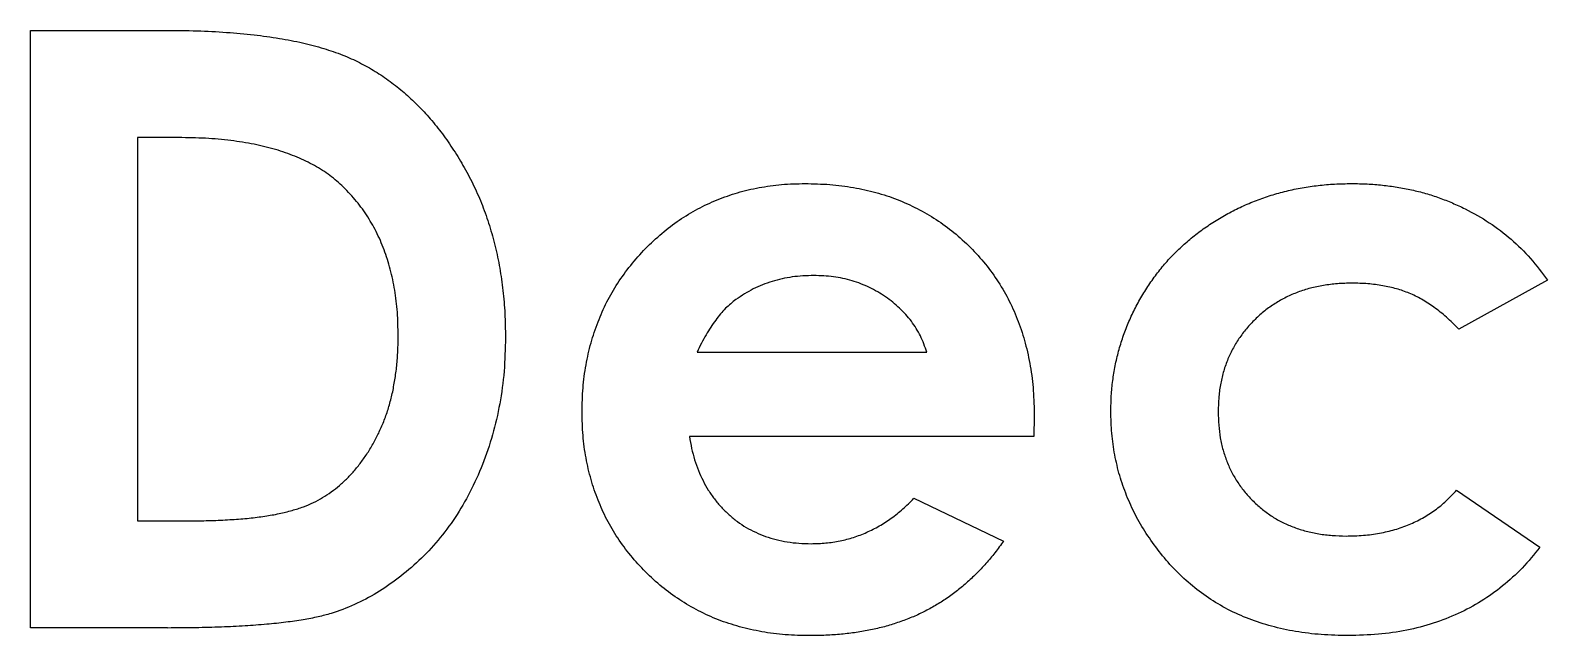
# Model space of a CAD drawing. Extents: x 27 to 155, y 115 to 287.
# Drawn here: x 118.04 to 126.1, y 251.35 to 254.57 of the extents above; entities that cross this region are included whole.
import ezdxf

# ---------------------------------------------------------------- set-up
doc = ezdxf.new("R2010")
doc.units = 0
doc.layers.get('0').update_dxf_attribs({"linetype": 'CONTINUOUS'})

msp = doc.modelspace()

# ---------------------------------------------------------------- linework, layer by layer
at = {"color": 3}
for points in [[(118.039752, 254.568007), (118.757813, 254.568007)], [(118.039752, 251.393007), (118.039752, 254.568007)], [(118.827138, 253.998136), (118.609621, 253.998136), (118.609621, 251.962879)], [(126.099364, 253.240002), (125.62744, 252.980507)], [(121.581096, 252.858393), (122.802252, 252.858393)], [(123.372121, 252.518123), (123.370145, 252.410636)], [(123.370213, 252.410636), (121.540391, 252.410636)], [(125.615994, 252.125699), (126.058662, 251.821683)], [(122.732286, 252.081813), (123.209304, 251.854757)], [(118.609621, 251.962879), (118.907278, 251.962879)], [(118.768625, 251.393007), (118.039752, 251.393007)]]:
    msp.add_lwpolyline(points, dxfattribs=at)
for points in [[(118.757813, 254.568007), (118.813794, 254.567725), (118.869776, 254.567161), (118.925724, 254.565467)], [(118.925724, 254.565467), (118.977921, 254.563774), (119.03009, 254.56098), (119.082182, 254.557198)], [(119.082182, 254.557198), (119.130815, 254.553671), (119.17938, 254.549296), (119.227831, 254.543849)], [(119.227831, 254.543849), (119.272914, 254.538769), (119.317897, 254.532758), (119.362666, 254.525392)], [(119.362666, 254.525392), (119.404028, 254.51859), (119.445213, 254.51066), (119.486053, 254.501234)], [(119.486053, 254.501234), (119.523691, 254.492541), (119.561037, 254.482607), (119.597994, 254.471341)], [(119.597994, 254.471341), (119.632123, 254.460955), (119.665919, 254.44944), (119.69912, 254.436359)], [(119.69912, 254.436359), (119.729594, 254.424365), (119.759569, 254.411044), (119.788799, 254.396292)], [(119.788799, 254.396292), (119.817021, 254.38204), (119.844543, 254.36643), (119.871482, 254.349861)], [(119.871482, 254.349861), (119.898434, 254.333266), (119.924805, 254.31574), (119.950349, 254.297071)], [(119.950349, 254.297071), (119.976172, 254.278191), (120.001151, 254.258167), (120.025397, 254.237285)], [(120.025397, 254.237285), (120.04995, 254.216119), (120.07377, 254.194108), (120.09663, 254.171141)], [(120.09663, 254.171141), (120.120026, 254.147632), (120.142429, 254.123155), (120.16405, 254.098)], [(120.16405, 254.098), (120.186374, 254.072036), (120.207862, 254.045338), (120.228287, 254.01786)], [(118.970879, 253.994337), (118.923026, 253.996877), (118.875082, 253.997526), (118.827141, 253.998147)], [(119.105079, 253.982258), (119.060491, 253.987818), (119.015724, 253.991938), (118.970879, 253.994337)], [(119.228466, 253.962531), (119.187629, 253.970743), (119.14643, 253.977093), (119.105079, 253.982258)], [(119.342315, 253.934534), (119.304785, 253.945513), (119.266784, 253.954826), (119.228466, 253.962531)], [(120.228287, 254.01786), (120.249199, 253.989723), (120.268994, 253.960775), (120.288073, 253.931362)], [(119.445349, 253.898918), (119.411705, 253.912634), (119.377212, 253.924318), (119.342315, 253.934534)], [(119.538208, 253.855032), (119.507993, 253.87126), (119.477048, 253.885992), (119.445349, 253.898918)], [(120.288073, 253.931362), (120.3078, 253.900941), (120.326774, 253.870027), (120.344678, 253.838502)], [(119.621526, 253.803515), (119.595166, 253.822735), (119.567026, 253.839561), (119.538208, 253.855032)], [(119.694031, 253.743729), (119.670409, 253.764388), (119.646802, 253.785067), (119.621526, 253.803515)], [(120.344678, 253.838502), (120.362994, 253.806261), (120.380193, 253.773377), (120.396195, 253.739922)], [(119.763977, 253.669313), (119.741908, 253.695221), (119.717964, 253.719472), (119.694015, 253.743729)], [(120.396195, 253.739922), (120.412253, 253.706338), (120.427121, 253.672178), (120.440718, 253.637521)], [(121.7967, 253.705567), (121.834114, 253.716518), (121.872189, 253.725125), (121.910548, 253.732294)], [(121.910548, 253.732294), (121.950144, 253.739688), (121.990042, 253.745502), (122.03012, 253.748832)], [(122.03012, 253.748832), (122.071545, 253.752275), (122.113161, 253.753094), (122.154778, 253.753912)], [(122.154783, 253.753904), (122.198714, 253.753057), (122.242648, 253.75221), (122.28644, 253.748824)], [(122.28644, 253.748824), (122.32863, 253.745663), (122.370692, 253.7403), (122.412371, 253.732934)], [(122.412371, 253.732934), (122.452398, 253.725851), (122.49207, 253.716876), (122.531307, 253.706208)], [(124.711584, 253.713842), (124.739186, 253.720615), (124.766939, 253.726711), (124.794902, 253.73165)], [(124.794902, 253.73165), (124.823152, 253.736646), (124.851606, 253.740484), (124.880127, 253.743729)], [(124.880127, 253.743729), (124.90932, 253.74706), (124.938581, 253.749769), (124.967898, 253.751349)], [(124.967898, 253.751349), (124.997752, 253.753043), (125.027665, 253.753325), (125.057577, 253.753889)], [(125.057569, 253.753904), (125.085368, 253.753621), (125.113138, 253.753339), (125.140887, 253.751928)], [(125.140887, 253.751928), (125.167867, 253.750799), (125.194811, 253.748541), (125.221661, 253.745578)], [(125.221661, 253.745578), (125.247823, 253.742699), (125.273915, 253.739059), (125.299891, 253.734769)], [(125.299891, 253.734769), (125.325657, 253.730507), (125.351317, 253.725653), (125.37685, 253.72015)], [(125.37685, 253.72015), (125.401826, 253.714759), (125.426704, 253.708776), (125.451263, 253.701721)], [(119.825033, 253.587268), (119.806266, 253.615787), (119.786073, 253.643377), (119.763977, 253.669313)], [(120.440718, 253.637521), (120.454519, 253.602373), (120.466993, 253.566714), (120.478242, 253.530671)], [(121.584906, 253.619069), (121.618606, 253.636934), (121.653269, 253.652944), (121.688578, 253.667405)], [(121.688578, 253.667405), (121.723971, 253.681911), (121.760017, 253.694837), (121.7967, 253.705567)], [(122.531307, 253.706208), (122.569633, 253.695794), (122.607538, 253.683743), (122.644518, 253.669319)], [(122.644518, 253.669319), (122.680758, 253.655179), (122.716109, 253.638788), (122.750732, 253.620983)], [(124.474986, 253.631789), (124.500273, 253.643445), (124.525947, 253.654254), (124.551942, 253.664227)], [(124.551942, 253.664227), (124.577935, 253.67419), (124.60423, 253.683334), (124.630809, 253.691575)], [(124.630809, 253.691575), (124.657479, 253.699844), (124.684451, 253.707182), (124.711584, 253.713842)], [(125.451263, 253.701721), (125.475478, 253.69475), (125.499419, 253.686763), (125.523134, 253.678183)], [(125.523134, 253.678183), (125.546699, 253.66966), (125.570031, 253.660573), (125.593097, 253.650836)], [(125.593097, 253.650836), (125.61607, 253.641128), (125.638791, 253.63077), (125.661149, 253.61967)], [(119.876553, 253.498862), (119.861116, 253.529274), (119.843798, 253.558736), (119.825033, 253.587268)], [(121.394736, 253.48932), (121.42433, 253.514325), (121.454997, 253.538052), (121.486961, 253.559918)], [(121.486961, 253.559918), (121.518449, 253.581452), (121.551198, 253.601196), (121.584906, 253.619069)], [(122.750732, 253.620983), (122.785141, 253.603287), (122.818833, 253.584206), (122.851223, 253.563104)], [(122.851223, 253.563104), (122.883876, 253.541825), (122.915206, 253.518513), (122.945353, 253.493779)], [(124.329337, 253.552287), (124.352705, 253.566934), (124.376406, 253.581009), (124.40057, 253.594265)], [(124.40057, 253.594265), (124.424925, 253.607614), (124.449758, 253.620144), (124.474986, 253.631789)], [(125.661149, 253.61967), (125.705241, 253.597798), (125.747961, 253.573115), (125.78899, 253.545894)], [(119.918528, 253.402822), (119.906251, 253.435557), (119.892366, 253.467708), (119.876553, 253.498862)], [(120.478242, 253.530671), (120.489644, 253.494135), (120.499748, 253.457201), (120.50877, 253.420004)], [(121.307603, 253.408548), (121.335317, 253.436855), (121.364465, 253.463748), (121.394736, 253.48932)], [(122.945353, 253.493779), (122.975895, 253.468718), (123.005223, 253.442223), (123.033124, 253.414277)], [(124.198953, 253.457519), (124.219414, 253.474735), (124.240304, 253.491423), (124.26192, 253.507131)], [(124.26192, 253.507131), (124.283792, 253.52302), (124.306406, 253.537925), (124.329337, 253.552287)], [(125.78899, 253.545894), (125.829368, 253.519112), (125.868105, 253.489854), (125.904744, 253.458123)], [(119.951602, 253.299153), (119.942345, 253.334228), (119.931282, 253.36884), (119.918528, 253.402822)], [(120.50877, 253.420004), (120.518027, 253.38189), (120.526099, 253.343499), (120.532929, 253.304885)], [(121.228736, 253.319504), (121.253544, 253.350453), (121.279858, 253.380207), (121.307603, 253.408548)], [(123.033124, 253.414277), (123.061149, 253.386224), (123.087706, 253.356712), (123.112626, 253.325871)], [(124.084469, 253.348124), (124.102193, 253.367682), (124.120687, 253.386541), (124.139805, 253.40473)], [(124.139805, 253.40473), (124.158939, 253.422961), (124.178729, 253.440493), (124.198953, 253.457519)], [(125.904744, 253.458123), (125.941382, 253.426393), (125.97592, 253.392179), (126.00778, 253.355725)], [(121.160046, 253.224737), (121.181354, 253.257441), (121.204324, 253.28905), (121.228736, 253.319504)], [(123.112626, 253.325871), (123.137151, 253.29551), (123.16009, 253.263861), (123.181316, 253.231104)], [(124.033588, 253.287703), (124.049844, 253.308419), (124.066777, 253.328617), (124.084469, 253.348124)], [(126.00778, 253.355725), (126.040151, 253.31868), (126.069759, 253.279324), (126.099367, 253.239968)], [(119.975139, 253.188485), (119.968958, 253.225716), (119.961254, 253.262684), (119.951602, 253.299153)], [(120.532929, 253.304885), (120.539899, 253.265439), (120.545572, 253.225759), (120.550116, 253.185948)], [(121.979879, 253.233638), (121.945552, 253.223111), (121.911861, 253.210411), (121.880026, 253.194206)], [(122.086731, 253.257796), (122.050601, 253.252886), (122.014909, 253.244363), (121.979879, 253.233638)], [(122.201215, 253.265445), (122.162892, 253.264316), (122.124572, 253.262905), (122.086731, 253.257796)], [(122.306156, 253.258457), (122.271389, 253.262888), (122.236301, 253.264158), (122.201215, 253.265456)], [(122.404739, 253.237459), (122.372501, 253.247111), (122.339475, 253.254223), (122.306156, 253.258457)], [(122.496961, 253.20184), (122.467223, 253.216121), (122.436359, 253.228002), (122.404739, 253.237459)], [(123.986524, 253.223467), (124.00151, 253.245367), (124.017205, 253.266811), (124.033588, 253.287703)], [(119.989137, 253.070821), (119.986315, 253.110214), (119.981602, 253.149494), (119.975139, 253.188485)], [(120.550116, 253.185948), (120.554773, 253.145145), (120.558272, 253.104203), (120.560276, 253.063199)], [(121.102171, 253.124884), (121.119612, 253.159182), (121.139032, 253.19249), (121.160046, 253.224737)], [(121.880026, 253.194206), (121.848036, 253.177922), (121.817917, 253.158079), (121.787801, 253.138236)], [(122.582189, 253.152231), (122.555181, 253.170999), (122.526625, 253.187605), (122.496961, 253.20184)], [(123.181316, 253.231104), (123.202596, 253.19825), (123.222182, 253.164282), (123.239829, 253.12934)], [(123.905114, 253.084814), (123.917137, 253.108718), (123.929752, 253.132326), (123.943274, 253.155412)], [(123.943274, 253.155412), (123.956849, 253.17861), (123.971327, 253.201281), (123.986524, 253.223467)], [(124.772632, 253.177041), (124.751409, 253.168998), (124.730629, 253.159798), (124.710303, 253.149694)], [(124.838779, 253.198039), (124.81637, 253.192225), (124.794275, 253.185254), (124.772632, 253.177041)], [(124.908742, 253.212658), (124.885204, 253.208791), (124.861845, 253.204022), (124.838779, 253.198039)], [(124.982518, 253.221548), (124.957823, 253.219572), (124.933199, 253.216665), (124.908742, 253.212658)], [(125.060112, 253.224737), (125.034232, 253.224172), (125.00833, 253.223608), (124.982518, 253.221548)], [(125.144702, 253.221576), (125.116593, 253.223834), (125.088345, 253.224116), (125.060112, 253.224765)], [(125.223569, 253.211388), (125.197435, 253.216016), (125.171121, 253.219516), (125.144702, 253.221576)], [(125.296713, 253.19485), (125.272667, 253.201708), (125.248207, 253.207042), (125.223569, 253.211388)], [(125.36413, 253.171312), (125.342117, 253.180428), (125.319604, 253.18833), (125.296713, 253.19485)], [(125.429639, 253.139511), (125.408529, 253.151478), (125.386581, 253.162033), (125.36413, 253.171312)], [(121.055105, 253.01867), (121.069018, 253.054833), (121.0846, 253.09036), (121.102171, 253.124884)], [(121.733104, 253.091175), (121.713744, 253.072097), (121.6965, 253.050823), (121.680314, 253.028844)], [(121.787801, 253.138239), (121.769005, 253.12314), (121.750221, 253.108018), (121.733104, 253.091175)], [(122.657238, 253.091175), (122.633729, 253.11333), (122.608693, 253.133819), (122.582189, 253.152231)], [(122.719567, 253.022485), (122.70094, 253.04718), (122.679779, 253.069944), (122.657238, 253.091175)], [(123.239829, 253.12934), (123.257694, 253.093989), (123.273563, 253.057642), (123.28753, 253.020583)], [(123.871403, 253.012308), (123.881789, 253.036862), (123.893134, 253.060992), (123.905114, 253.084814)], [(124.596457, 253.077823), (124.578705, 253.063712), (124.561738, 253.048582), (124.545575, 253.032668)], [(124.651155, 253.11662), (124.632218, 253.104711), (124.613958, 253.091757), (124.596457, 253.077823)], [(124.710303, 253.149694), (124.690068, 253.139619), (124.670278, 253.128668), (124.651155, 253.11662)], [(125.495149, 253.096899), (125.474039, 253.112195), (125.452305, 253.12667), (125.429639, 253.139511)], [(125.561296, 253.044109), (125.540186, 253.06282), (125.518023, 253.080335), (125.495149, 253.096899)], [(119.993596, 252.946164), (119.99275, 252.987758), (119.992185, 253.029352), (119.989137, 253.070821)], [(120.560276, 253.063199), (120.562251, 253.02084), (120.562816, 252.978416), (120.563465, 252.935995)], [(121.018215, 252.907367), (121.02877, 252.945012), (121.041075, 252.982167), (121.055105, 253.01867)], [(121.680314, 253.028844), (121.661942, 253.003867), (121.644895, 252.978013), (121.629432, 252.951249)], [(122.767271, 252.944253), (122.75395, 252.971742), (122.737982, 252.998076), (122.719567, 253.022485)], [(123.28753, 253.020583), (123.301754, 252.982858), (123.313975, 252.944397), (123.32442, 252.905462)], [(123.843407, 252.93853), (123.851873, 252.96345), (123.861158, 252.988079), (123.871403, 253.012308)], [(124.545575, 253.032668), (124.529545, 253.016863), (124.51428, 253.000291), (124.499782, 252.983056)], [(125.62744, 252.980507), (125.605822, 253.002182), (125.584179, 253.023831), (125.561296, 253.044109)], [(119.991691, 252.864878), (119.99282, 252.892), (119.993102, 252.919147), (119.993667, 252.946291)], [(120.563468, 252.935987), (120.562057, 252.876125), (120.560646, 252.816265), (120.555848, 252.756629)], [(121.629432, 252.951249), (121.611991, 252.921057), (121.596542, 252.889725), (121.581096, 252.858393)], [(122.802249, 252.858393), (122.791497, 252.887414), (122.780744, 252.916432), (122.767271, 252.944253)], [(123.820518, 252.863481), (123.827405, 252.888712), (123.834996, 252.913759), (123.843407, 252.93853)], [(124.459712, 252.930266), (124.447435, 252.912063), (124.436344, 252.893064), (124.426004, 252.873661)], [(124.499782, 252.983056), (124.485558, 252.966151), (124.47204, 252.948594), (124.459712, 252.930266)], [(119.985962, 252.786014), (119.988784, 252.812232), (119.990562, 252.838541), (119.991691, 252.864878)], [(120.991489, 252.790975), (120.998573, 252.83017), (121.007463, 252.869024), (121.018215, 252.907367)], [(123.32442, 252.905462), (123.335201, 252.865203), (123.344062, 252.824436), (123.351146, 252.783347)], [(123.802061, 252.785887), (123.807254, 252.811964), (123.813519, 252.837824), (123.820518, 252.863481)], [(124.426004, 252.873661), (124.415731, 252.854385), (124.406248, 252.834714), (124.398007, 252.814513)], [(119.975774, 252.710963), (119.979753, 252.735911), (119.983281, 252.760907), (119.985962, 252.786014)], [(120.555848, 252.756629), (120.551191, 252.698869), (120.543374, 252.641321), (120.53296, 252.584267)], [(120.9756, 252.668223), (120.978761, 252.709354), (120.984151, 252.750347), (120.991489, 252.790975)], [(123.351146, 252.783347), (123.358484, 252.740587), (123.363874, 252.697478), (123.367035, 252.654236)], [(123.789333, 252.70702), (123.792719, 252.733436), (123.79684, 252.75977), (123.802061, 252.785887)], [(124.376389, 252.750911), (124.370236, 252.729124), (124.365128, 252.707045), (124.361121, 252.684764)], [(124.398007, 252.814513), (124.389569, 252.793769), (124.382457, 252.772479), (124.376389, 252.750911)], [(119.962425, 252.639092), (119.967674, 252.662883), (119.971936, 252.686895), (119.975774, 252.710963)], [(123.781713, 252.626883), (123.783406, 252.653666), (123.785918, 252.680392), (123.789333, 252.70702)], [(124.361121, 252.684764), (124.356972, 252.661622), (124.354037, 252.638242), (124.352202, 252.614804)], [(119.944617, 252.570402), (119.951333, 252.593093), (119.957345, 252.615995), (119.962425, 252.639092)], [(120.97052, 252.540382), (120.971366, 252.583045), (120.972213, 252.625709), (120.9756, 252.668223)], [(123.367035, 252.654236), (123.370365, 252.608962), (123.37124, 252.563544), (123.372115, 252.518129)], [(123.779173, 252.544835), (123.779737, 252.572211), (123.780019, 252.599572), (123.781713, 252.626883)], [(124.352202, 252.614804), (124.350227, 252.590476), (124.349662, 252.566067), (124.349013, 252.54166)], [(119.922998, 252.50553), (119.931013, 252.526866), (119.938154, 252.548538), (119.944617, 252.570402)], [(120.53296, 252.584267), (120.522828, 252.528785), (120.510213, 252.473772), (120.494798, 252.41954)], [(120.975605, 252.415719), (120.972303, 252.457169), (120.9714, 252.498774), (120.970525, 252.540376)], [(123.784273, 252.427191), (123.780942, 252.46629), (123.780067, 252.505573), (123.779193, 252.544855)], [(124.349044, 252.541655), (124.349609, 252.517892), (124.350455, 252.49412), (124.352233, 252.470422)], [(119.867666, 252.384686), (119.878052, 252.403877), (119.887788, 252.423387), (119.896921, 252.443199)], [(119.896921, 252.443199), (119.906347, 252.46366), (119.915096, 252.48444), (119.922998, 252.50553)], [(123.800162, 252.313345), (123.793078, 252.351039), (123.787518, 252.389029), (123.784273, 252.427191)], [(124.352233, 252.470422), (124.353927, 252.447844), (124.356693, 252.425334), (124.360503, 252.403005)], [(119.835227, 252.329353), (119.846714, 252.347387), (119.857495, 252.365878), (119.867666, 252.384686)], [(120.494798, 252.41954), (120.479614, 252.366129), (120.461741, 252.313478), (120.441373, 252.261809)], [(120.991495, 252.296147), (120.984213, 252.335714), (120.978766, 252.375643), (120.975605, 252.415719)], [(121.540391, 252.410636), (121.544117, 252.389385), (121.547842, 252.368113), (121.55247, 252.347034)], [(121.55247, 252.347034), (121.55693, 252.326686), (121.562235, 252.306518), (121.56836, 252.286613)], [(124.360503, 252.403005), (124.364256, 252.381132), (124.369026, 252.359446), (124.375122, 252.33813)], [(119.763359, 252.232043), (119.776229, 252.247057), (119.788477, 252.262574), (119.800246, 252.278471)], [(119.800246, 252.278471), (119.812494, 252.295038), (119.824178, 252.311982), (119.835227, 252.329353)], [(121.018221, 252.181663), (121.007497, 252.219363), (120.998607, 252.257584), (120.991495, 252.296147)], [(121.56836, 252.286613), (121.574343, 252.267253), (121.581116, 252.248152), (121.588708, 252.22937)], [(123.826239, 252.202678), (123.815656, 252.239064), (123.807161, 252.276061), (123.800162, 252.313345)], [(124.375122, 252.33813), (124.381048, 252.317443), (124.38816, 252.297095), (124.396119, 252.277071)], [(124.396119, 252.277071), (124.403908, 252.2574), (124.412488, 252.238006), (124.422196, 252.219193)], [(119.681947, 252.15063), (119.696481, 252.162963), (119.710454, 252.175945), (119.723924, 252.189427)], [(119.723924, 252.189427), (119.737612, 252.203115), (119.750764, 252.217339), (119.763359, 252.232043)], [(120.441373, 252.261809), (120.421561, 252.211553), (120.399401, 252.162224), (120.374591, 252.114252)], [(121.588708, 252.22937), (121.596046, 252.211251), (121.604117, 252.193421), (121.612866, 252.175945)], [(123.863128, 252.096463), (123.849215, 252.131301), (123.836712, 252.166691), (123.826239, 252.202678)], [(124.422196, 252.219193), (124.431764, 252.200595), (124.442432, 252.182575), (124.453997, 252.165134)], [(119.592271, 252.085759), (119.60799, 252.095213), (119.623202, 252.105514), (119.638061, 252.116287)], [(119.638061, 252.116287), (119.653104, 252.127209), (119.667788, 252.13861), (119.681947, 252.15063)], [(120.374591, 252.114252), (120.350743, 252.068145), (120.324451, 252.023291), (120.295724, 251.980052)], [(121.05511, 252.072903), (121.040999, 252.108503), (121.028722, 252.144833), (121.018221, 252.181663)], [(121.612866, 252.175945), (121.621474, 252.158815), (121.630759, 252.142003), (121.640862, 252.125699)], [(121.640862, 252.125699), (121.65091, 252.109499), (121.661747, 252.093791), (121.673298, 252.078635)], [(124.453997, 252.165134), (124.465794, 252.147297), (124.47855, 252.130096), (124.492156, 252.113617)], [(124.492156, 252.113617), (124.505929, 252.096966), (124.520593, 252.081031), (124.536042, 252.065913)], [(125.560658, 252.068472), (125.57999, 252.086619), (125.597996, 252.106169), (125.615994, 252.125713)], [(119.430086, 252.017715), (119.450434, 252.023416), (119.470695, 252.029483), (119.490507, 252.036793)], [(119.490507, 252.036793), (119.508682, 252.04351), (119.526485, 252.051243), (119.543932, 252.059681)], [(119.543932, 252.059681), (119.560413, 252.067668), (119.57659, 252.076304), (119.592271, 252.085759)], [(121.102176, 251.96987), (121.084763, 252.003395), (121.069038, 252.037792), (121.05511, 252.072903)], [(121.673298, 252.078635), (121.684898, 252.063423), (121.697202, 252.048785), (121.710188, 252.03475)], [(121.710188, 252.03475), (121.723113, 252.02078), (121.736716, 252.007402), (121.750892, 251.99468)], [(122.612717, 251.976268), (122.633884, 251.991564), (122.654328, 252.007857), (122.673776, 252.025239)], [(122.673776, 252.025239), (122.694011, 252.043329), (122.713146, 252.062582), (122.732289, 252.081844)], [(123.909557, 251.994065), (123.892313, 252.027341), (123.87703, 252.061626), (123.863128, 252.096463)], [(124.536042, 252.065913), (124.551621, 252.050673), (124.567984, 252.036251), (124.585016, 252.022665)], [(125.500237, 252.018863), (125.521376, 252.03416), (125.541665, 252.050644), (125.560658, 252.068472)], [(118.907278, 251.962879), (118.942694, 251.962944), (118.97811, 251.963009), (119.013492, 251.96429)], [(119.013492, 251.96429), (119.046162, 251.965419), (119.078801, 251.96731), (119.11144, 251.96937)], [(119.11144, 251.96937), (119.141796, 251.971346), (119.172149, 251.973265), (119.202389, 251.976369)], [(119.202389, 251.976369), (119.230244, 251.97922), (119.258004, 251.982973), (119.28571, 251.987178)], [(119.28571, 251.987178), (119.311053, 251.991017), (119.336346, 251.995193), (119.361396, 252.000527)], [(119.361396, 252.000527), (119.384482, 252.005438), (119.407339, 252.011337), (119.430086, 252.017715)], [(120.295724, 251.980052), (120.267868, 251.938145), (120.237752, 251.897753), (120.20541, 251.859207)], [(121.160052, 251.871287), (121.139026, 251.90309), (121.119745, 251.936037), (121.102176, 251.96987)], [(121.750892, 251.99468), (121.765145, 251.981895), (121.780006, 251.969788), (121.795416, 251.958428)], [(121.795416, 251.958428), (121.810571, 251.947252), (121.826251, 251.936782), (121.842479, 251.927263)], [(122.549116, 251.934925), (122.571044, 251.94754), (122.592211, 251.961426), (122.612717, 251.976268)], [(123.967435, 251.895482), (123.946635, 251.927432), (123.927083, 251.960229), (123.909557, 251.994065)], [(124.585016, 252.022665), (124.601752, 252.009316), (124.619156, 251.996757), (124.637171, 251.985141)], [(124.637171, 251.985141), (124.655205, 251.973513), (124.673888, 251.962817), (124.693138, 251.95334)], [(124.693138, 251.95334), (124.712583, 251.943773), (124.732596, 251.935419), (124.752924, 251.927912)], [(125.36413, 251.942542), (125.388316, 251.952589), (125.411905, 251.964047), (125.434728, 251.976886)], [(125.434728, 251.976886), (125.457334, 251.989586), (125.479206, 252.00364), (125.500237, 252.018863)], [(121.228742, 251.778427), (121.204301, 251.80819), (121.181289, 251.839156), (121.160052, 251.871287)], [(121.842479, 251.927263), (121.858763, 251.917695), (121.875578, 251.909087), (121.892726, 251.901185)], [(121.892726, 251.901185), (121.909998, 251.893227), (121.927612, 251.886002), (121.945516, 251.879567)], [(121.945516, 251.879567), (121.963888, 251.872963), (121.982569, 251.867206), (122.001483, 251.862408)], [(122.340503, 251.856032), (122.364746, 251.861), (122.388797, 251.867011), (122.412371, 251.87449)], [(122.412371, 251.87449), (122.436162, 251.882025), (122.459488, 251.891084), (122.482333, 251.901216)], [(122.482333, 251.901216), (122.505165, 251.91132), (122.527497, 251.922496), (122.549116, 251.934925)], [(124.03549, 251.800079), (124.011444, 251.830867), (123.988768, 251.86273), (123.967435, 251.895482)], [(124.752924, 251.927912), (124.773809, 251.920179), (124.795029, 251.913349), (124.816526, 251.907563)], [(124.816526, 251.907563), (124.838737, 251.90158), (124.861249, 251.896698), (124.883946, 251.892944)], [(124.883946, 251.892944), (124.907342, 251.889078), (124.930908, 251.886369), (124.954544, 251.884675)], [(124.954544, 251.884675), (124.979295, 251.882982), (125.004133, 251.882135), (125.028957, 251.881486)], [(125.028949, 251.881469), (125.059513, 251.882034), (125.090078, 251.88288), (125.120535, 251.885279)], [(125.120535, 251.885279), (125.149525, 251.887537), (125.178416, 251.891432), (125.207034, 251.896737)], [(125.207034, 251.896737), (125.234268, 251.901761), (125.261226, 251.908083), (125.287806, 251.915816)], [(125.287806, 251.915816), (125.313714, 251.923323), (125.339227, 251.932185), (125.36413, 251.942542)], [(120.20541, 251.859207), (120.173578, 251.821271), (120.139601, 251.785124), (120.103646, 251.751085)], [(122.001483, 251.862408), (122.020985, 251.857441), (122.040746, 251.853461), (122.060634, 251.850329)], [(122.060634, 251.850329), (122.081095, 251.847111), (122.101683, 251.844769), (122.122328, 251.84333)], [(122.122328, 251.84333), (122.143918, 251.841919), (122.165559, 251.841354), (122.187202, 251.84079)], [(122.187222, 251.840764), (122.213356, 251.841329), (122.23947, 251.842175), (122.265451, 251.844574)], [(122.265451, 251.844574), (122.290626, 251.846832), (122.315681, 251.850924), (122.340503, 251.856032)], [(123.163508, 251.793063), (123.148042, 251.773251), (123.131868, 251.753981), (123.115172, 251.735185)], [(123.209301, 251.854757), (123.194287, 251.834014), (123.179264, 251.81325), (123.163508, 251.793063)], [(124.113719, 251.709127), (124.086202, 251.738168), (124.060114, 251.768561), (124.03549, 251.800079)], [(126.058662, 251.821683), (126.027976, 251.784167), (125.997293, 251.746654), (125.963894, 251.711653)], [(120.103646, 251.751085), (120.068684, 251.717983), (120.031851, 251.686877), (119.993616, 251.657591)], [(121.307609, 251.691294), (121.280007, 251.719121), (121.25362, 251.748147), (121.228742, 251.778427)], [(123.115172, 251.735185), (123.098718, 251.716671), (123.081785, 251.698629), (123.06429, 251.681122)], [(124.20149, 251.62581), (124.170714, 251.651915), (124.141484, 251.679833), (124.113719, 251.709127)], [(125.963894, 251.711653), (125.931382, 251.677581), (125.896297, 251.64589), (125.859588, 251.616251)], [(119.993616, 251.657591), (119.957037, 251.629566), (119.919171, 251.603218), (119.879768, 251.579362)], [(121.394742, 251.611792), (121.364296, 251.636684), (121.335326, 251.663373), (121.307609, 251.691294)], [(123.0115, 251.631513), (122.993748, 251.615878), (122.9755, 251.600842), (122.956803, 251.586358)], [(123.06429, 251.681122), (123.047215, 251.664048), (123.029624, 251.647473), (123.0115, 251.631513)], [(124.297527, 251.553304), (124.264217, 251.575684), (124.232089, 251.599854), (124.20149, 251.62581)], [(119.879768, 251.579362), (119.841467, 251.556163), (119.801713, 251.535341), (119.760833, 251.51703)], [(121.488875, 251.543102), (121.456348, 251.564381), (121.424824, 251.587205), (121.394742, 251.611792)], [(121.588728, 251.484589), (121.554471, 251.502369), (121.521178, 251.521969), (121.488875, 251.543102)], [(122.899562, 251.545015), (122.880089, 251.532005), (122.860077, 251.519813), (122.839776, 251.508126)], [(122.956803, 251.586358), (122.938176, 251.571936), (122.91914, 251.558079), (122.899562, 251.545015)], [(124.401199, 251.49161), (124.365512, 251.51018), (124.330923, 251.530853), (124.297527, 251.553304)], [(125.859588, 251.616251), (125.823469, 251.587089), (125.785778, 251.559911), (125.746375, 251.535476)], [(119.637446, 251.470602), (119.614783, 251.463631), (119.591867, 251.45745), (119.568756, 251.452144)], [(119.760833, 251.51703), (119.720696, 251.499052), (119.679474, 251.483508), (119.637446, 251.470602)], [(121.694307, 251.436887), (121.658281, 251.450829), (121.62302, 251.466794), (121.588728, 251.484589)], [(122.778083, 251.475052), (122.757057, 251.464695), (122.735591, 251.455184), (122.713843, 251.446432)], [(122.839776, 251.508126), (122.819541, 251.49647), (122.799021, 251.485351), (122.778083, 251.475052)], [(124.513137, 251.441363), (124.47493, 251.456011), (124.437496, 251.472724), (124.401199, 251.49161)], [(125.623625, 251.469967), (125.580755, 251.450296), (125.536796, 251.433035), (125.491968, 251.418447)], [(125.746375, 251.535476), (125.706954, 251.511036), (125.665817, 251.489327), (125.623625, 251.469967)], [(118.917474, 251.39426), (118.867874, 251.393414), (118.818259, 251.393132), (118.768647, 251.392849)], [(119.054855, 251.39807), (119.009067, 251.396377), (118.963276, 251.395079), (118.917474, 251.39426)], [(119.180785, 251.4038), (119.138847, 251.40126), (119.096852, 251.399566), (119.054855, 251.39807)], [(119.295268, 251.412718), (119.257146, 251.409246), (119.218989, 251.406142), (119.180785, 251.4038)], [(119.397667, 251.423527), (119.363611, 251.419265), (119.329454, 251.415822), (119.295268, 251.412718)], [(119.489254, 251.436876), (119.458808, 251.431824), (119.42828, 251.427337), (119.397667, 251.423527)], [(119.568756, 251.452144), (119.542453, 251.446133), (119.515884, 251.441279), (119.489254, 251.436876)], [(121.806883, 251.399998), (121.768785, 251.410469), (121.731145, 251.422632), (121.694307, 251.436887)], [(121.925182, 251.373272), (121.88536, 251.380355), (121.845883, 251.389274), (121.806883, 251.399998)], [(122.503322, 251.382847), (122.478007, 251.377711), (122.452551, 251.373252), (122.427001, 251.369498)], [(122.576463, 251.400007), (122.552305, 251.393431), (122.527873, 251.387815), (122.503322, 251.382847)], [(122.646426, 251.421625), (122.623312, 251.413779), (122.600012, 251.406413), (122.576463, 251.400007)], [(122.713843, 251.446432), (122.691632, 251.437486), (122.669108, 251.429329), (122.646426, 251.421625)], [(124.632709, 251.402566), (124.592241, 251.413488), (124.552284, 251.426358), (124.513137, 251.441363)], [(124.76055, 251.37457), (124.717522, 251.381879), (124.674839, 251.391193), (124.632709, 251.402566)], [(125.350772, 251.381558), (125.300974, 251.371539), (125.250603, 251.364314), (125.200037, 251.359939)], [(125.491968, 251.418447), (125.445695, 251.403404), (125.398496, 251.391184), (125.350772, 251.381558)], [(122.049842, 251.357383), (122.008076, 251.360543), (121.966445, 251.365934), (121.925182, 251.373272)], [(122.180861, 251.352303), (122.137139, 251.353149), (122.093417, 251.353996), (122.049842, 251.357383)], [(122.266086, 251.35423), (122.237698, 251.353101), (122.209281, 251.352537), (122.180861, 251.352255)], [(122.348134, 251.359959), (122.320843, 251.357419), (122.293476, 251.355387), (122.266086, 251.35423)], [(122.427001, 251.369498), (122.400811, 251.365632), (122.374499, 251.362471), (122.348134, 251.359959)], [(124.896657, 251.358032), (124.851078, 251.361362), (124.805626, 251.366893), (124.76055, 251.37457)], [(125.040396, 251.352303), (124.992438, 251.353431), (124.944477, 251.35456), (124.896657, 251.358032)], [(125.200037, 251.359939), (125.146966, 251.355339), (125.093682, 251.353815), (125.040396, 251.352319)]]:
    msp.add_open_spline(points, degree=3, dxfattribs=at)

doc.saveas('drawing.dxf')
